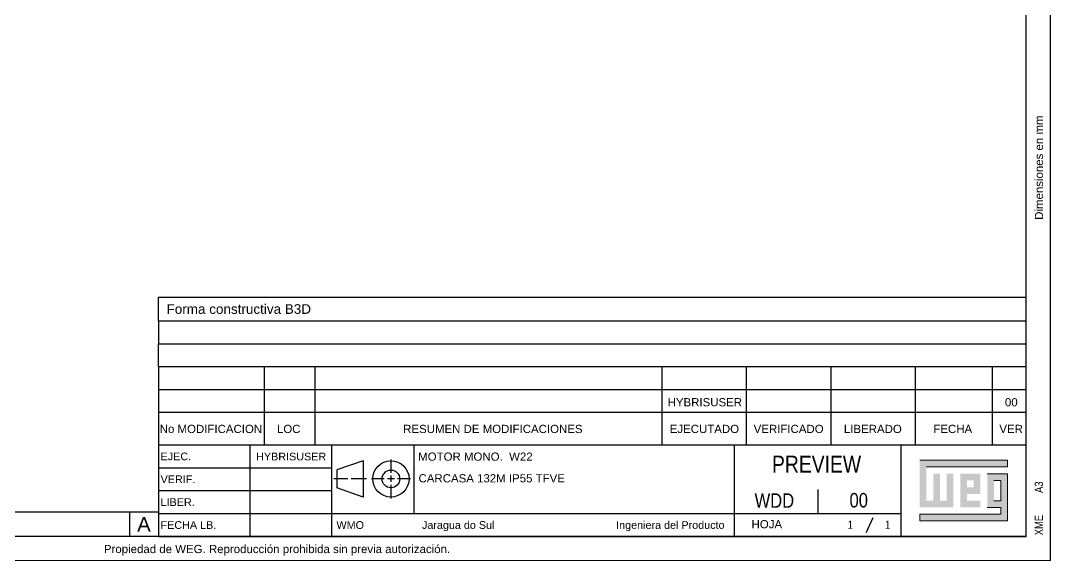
# Model space of a CAD drawing. Header units: millimetres. Extents: x -420 to 0, y 0 to 297.
# Drawn here: x -213.6 to 0, y 0 to 112.1 of the extents above; entities that cross this region are included whole.
import ezdxf
from ezdxf.enums import TextEntityAlignment as Align

# ---------------------------------------------------------------- set-up
doc = ezdxf.new("R2010")
doc.units = ezdxf.units.MM
doc.header["$MEASUREMENT"] = 0
doc.layers.add('COTAS', color=1, linetype='Continuous')
doc.layers.add('LEGENDA', color=7, linetype='Continuous')
doc.layers.add('FORMATO', color=7, linetype='Continuous', lineweight=18)
doc.layers.add('LOGO_WEG', color=7, linetype='Continuous', lineweight=15)
doc.styles.add('ARIAL_NARROW', font='ARIALN.TTF', dxfattribs={"height": 1.7})
doc.styles.add('ARIAL_UNICODE', font='ARIALUNI.TTF', dxfattribs={"height": 1.7})

# ---------------------------------------------------------------- blocks, each defined once
blk = doc.blocks.new('FORMATOWEGA3PMS')
at = {"layer": 'LEGENDA'}
blk.add_line((0, 0), (0, 297), dxfattribs=at)
at = {"layer": 'LEGENDA', "color": 6}
for q in [(-5, 287), (-395, 5)]:
    blk.add_line((-5, 5), q, dxfattribs=at)
at = {"layer": 'LEGENDA', "lineweight": 0}
blk.add_line((-420, 0), (0, 0), dxfattribs=at)
blk = doc.blocks.new('LEG_PROJECAO_1_DIEDRO')
at = {"layer": 'LEGENDA', "color": 5, "linetype": 'Continuous'}
for p, q in [((-137.51, 15.65), (-142.97, 13.79)), ((-137.51, 15.65), (-137.51, 8.11)), ((-131.78, 15.98), (-131.78, 13.2)), ((-142.97, 13.79), (-142.97, 10.04)), ((-140.7, 11.92), (-143.59, 11.92)), ((-136.81, 11.92), (-140.04, 11.92)), ((-133.19, 11.92), (-135.84, 11.92)), ((-131.07, 11.92), (-132.52, 11.92)), ((-131.78, 12.62), (-131.78, 11.29)), ((-131.78, 10.71), (-131.78, 7.85)), ((-127.71, 11.92), (-130.41, 11.92)), ((-137.51, 8.11), (-142.97, 10.04))]:
    blk.add_line(p, q, dxfattribs=at)
for radius in [3.77, 1.83]:
    blk.add_circle((-131.78, 11.92), radius, dxfattribs=at)
blk = doc.blocks.new('legend')
at = {"layer": 'LOGO_WEG', "linetype": 'Continuous'}
h = blk.add_hatch(color=5, dxfattribs=at)
h.paths.add_polyline_path([(-8.9, 8.2), (-8.9, 18), (-13.1, 18), (-13.1, 11), (-10.3, 11), (-10.3, 9.6), (-27.1, 9.6), (-27.1, 8.2)])
h.paths.add_polyline_path([(-11.7, 12.4), (-11.7, 16.6), (-10.3, 16.6), (-10.3, 12.4)], flags=16)
h.paths.add_polyline_path([(-17.3, 13.8), (-14.5, 13.8), (-14.5, 18), (-18.7, 18), (-18.7, 11), (-14.5, 11), (-14.5, 12.4), (-17.3, 12.4)], flags=17)
h.paths.add_polyline_path([(-17.3, 15.2), (-15.9, 15.2), (-15.9, 16.6), (-17.3, 16.6)], flags=16)
h.paths.add_polyline_path([(-20.1, 18), (-21.5, 18), (-21.5, 12.4), (-22.9, 12.4), (-22.9, 18), (-24.3, 18), (-24.3, 12.4), (-25.7, 12.4), (-25.7, 19.4), (-8.9, 19.4), (-8.9, 20.8), (-27.1, 20.8), (-27.1, 11), (-20.1, 11)])
at = {"layer": 'LEGENDA'}
for p, q in [((-185, 45), (-5, 45)), ((-185, 40.25), (-5, 40.25)), ((-185, 40.25), (-185, 5)), ((-163, 24), (-163, 40.25)), ((-152.5, 24), (-152.5, 40.25)), ((-80.5, 24), (-80.5, 40.25)), ((-63, 24), (-63, 40.25)), ((-45.5, 24), (-45.5, 40.25)), ((-28, 24), (-28, 40.25)), ((-12, 24), (-12, 40.25)), ((-185, 35.5), (-5, 35.5)), ((-185, 30.75), (-5, 30.75)), ((-185.03, 24), (-5.03, 24)), ((-166, 5), (-166, 24)), ((-149, 5), (-149, 24)), ((-132, 24), (-132, 9.75)), ((-65.5, 5), (-65.5, 24)), ((-31, 24), (-31, 5)), ((-185, 19.25), (-149, 19.25)), ((-185, 14.5), (-149, 14.5)), ((-48.25, 14.75), (-48.25, 9.75)), ((-185, 9.75), (-31, 9.75)), ((-36.85, 8.87), (-38.23, 5.82)), ((-185, 5), (-5, 5))]:
    blk.add_line(p, q, dxfattribs=at)
at = {"layer": 'LEGENDA', "linetype": 'Continuous'}
blk.add_line((-185, 40.25), (-185, 45), dxfattribs=at)
at = {"layer": 'LEGENDA', "lineweight": 0}
blk.add_line((-36.85, 8.87), (-38.23, 5.82), dxfattribs=at)
at = {"layer": 'LOGO_WEG', "color": 5, "linetype": 'Continuous'}
for p, q in [((-8.9, 20.8), (-27.1, 20.8)), ((-25.7, 19.4), (-8.9, 19.4)), ((-8.9, 19.4), (-8.9, 20.8)), ((-8.9, 18), (-13.1, 18)), ((-8.9, 8.2), (-8.9, 18)), ((-10.3, 16.6), (-11.7, 16.6)), ((-10.3, 12.4), (-10.3, 16.6)), ((-13.1, 11), (-10.3, 11)), ((-11.7, 12.4), (-10.3, 12.4)), ((-10.3, 11), (-10.3, 9.6)), ((-10.3, 9.6), (-27.1, 9.6)), ((-27.1, 9.6), (-27.1, 8.2)), ((-27.1, 8.2), (-8.9, 8.2))]:
    blk.add_line(p, q, dxfattribs=at)
at = {"layer": 'LEGENDA'}
blk.add_blockref('LEG_PROJECAO_1_DIEDRO', (-5, 5), dxfattribs=at)
for tag, height, style, p in [('Z9_WDD', 1.7, 'ARIAL_UNICODE', (-174.27, 37.85)), ('ZA', 1.7, 'ARIAL_UNICODE', (-157.4, 37.85)), ('ZC_WDD', 1.7, 'ARIAL_UNICODE', (-71.67, 37.84)), ('ZD_WDD', 1.7, 'ARIAL_UNICODE', (-54.12, 37.84)), ('ZE_WDD', 1.7, 'ARIAL_UNICODE', (-36.71, 37.84)), ('ZF_WDD', 1.7, 'ARIAL_UNICODE', (-20.04, 37.84)), ('ZG', 1.7, 'ARIAL_UNICODE', (-8.11, 37.84)), ('Z1_WDD', 1.7, 'ARIAL_UNICODE', (-174.27, 32.85)), ('Z2', 1.7, 'ARIAL_UNICODE', (-157.4, 32.85)), ('Z4_WDD', 1.7, 'ARIAL_UNICODE', (-71.67, 32.84)), ('Z5_WDD', 1.7, 'ARIAL_UNICODE', (-54.12, 32.84)), ('Z6_WDD', 1.7, 'ARIAL_UNICODE', (-36.71, 32.84)), ('Z7_WDD', 1.7, 'ARIAL_UNICODE', (-20.04, 32.84)), ('Z8', 1.7, 'ARIAL_UNICODE', (-8.11, 32.84)), ('DOCUMENTNUMBER', 3.5, 'ARIAL_NARROW', (-48.5, 20)), ('DOCUMENTPART', 3, 'ARIAL_NARROW', (-57.25, 12.43)), ('DOCUMENTVERSION', 3, 'ARIAL_NARROW', (-39.75, 12.5)), ('ZFOLHA_DE_01', 1.7, 'ARIAL_NARROW', (-41.5, 7.41)), ('ZTOTAL_FOLHAS_01', 1.7, 'ARIAL_NARROW', (-33.76, 7.41))]:
    blk.add_attdef(tag, text='', height=height, dxfattribs=dict(at, style=style)).set_placement(p, align=Align.MIDDLE)
at = {"layer": 'LEGENDA', "style": 'ARIAL_UNICODE'}
for tag, p, height in [('ZB', (-151.18, 36.91), 1.7), ('Z3', (-151.28, 32.01), 1.7), ('DESCRIPTION', (-131.13, 20.7), 1.7), ('ZM', (-131.05, 16.2), 1.7), ('ZN', (-131.05, 11.93), 1.7), ('ZO', (-148.07, 6.55), 1.6), ('ZP', (-130.34, 6.55), 1.6)]:
    blk.add_attdef(tag, p, '', height=height, dxfattribs=at)
at = {"layer": 'LEGENDA', "linetype": 'Continuous', "style": 'ARIAL_UNICODE'}
for tag, p in [('T1_ECM', (-174.11, 26.45)), ('T1_LOC', (-157.97, 26.45)), ('T1_RESUMOMODIF', (-115.64, 26.45)), ('T1_EXECUTADO', (-71.76, 26.45)), ('T1_VERIFICADO', (-54.29, 26.45)), ('T1_LIBERADO', (-36.83, 26.45)), ('T1_DATA', (-20.25, 26.45)), ('T1_VERSAO', (-8.15, 26.45))]:
    blk.add_attdef(tag, text='', height=1.7, dxfattribs=at).set_placement(p, align=Align.CENTER)
for tag, p in [('T1_EXEC_ORIG', (-184.55, 20.8)), ('T1_VERIF_ORIG', (-184.55, 16.05)), ('T1_LIB_ORIG', (-184.55, 11.3)), ('T1_DATA_LIB_ORIG', (-184.55, 6.55))]:
    blk.add_attdef(tag, p, '', height=1.6, dxfattribs=at)
at = {"layer": 'LEGENDA', "style": 'ARIAL_UNICODE'}
for tag, p in [('ZH_WDD', (-157.47, 20.77)), ('ZI_WDD', (-157.82, 16.01)), ('ZJ_WDD', (-157.64, 11.32)), ('ZK_WDD', (-157.47, 6.5))]:
    blk.add_attdef(tag, text='', height=1.6, dxfattribs=at).set_placement(p, align=Align.CENTER)
at = {"layer": 'LEGENDA', "style": 'ARIAL_NARROW'}
blk.add_attdef('DOCUMENTTYPE', (-1.55, 5.22), '', height=1.7, rotation=90, dxfattribs=at)
at = {"layer": 'LEGENDA', "lineweight": 0, "style": 'ARIAL_NARROW'}
blk.add_attdef('ZU', (-1.55, 14.02), '', height=1.7, rotation=90, dxfattribs=at)
at = {"layer": 'LEGENDA', "style": 'ARIAL_UNICODE'}
blk.add_attdef('ZQ', text='', height=1.6, dxfattribs=at).set_placement((-67.58, 6.55), align=Align.RIGHT)
at = {"layer": 'LEGENDA', "linetype": 'Continuous', "style": 'ARIAL_UNICODE'}
for tag, p in [('T1_FOLHA', (-55.65, 6.67)), ('T1_REPRODUCAO', (-124.5, 1.52))]:
    blk.add_attdef(tag, text='', height=1.7, dxfattribs=at).set_placement(p, align=Align.RIGHT)
at = {"layer": 'LEGENDA', "style": 'ARIAL_NARROW', "flags": 1}
for tag, p in [('MATERIAL', (-58.83, 1.95)), ('LABORATORY', (-23.35, 1.95))]:
    blk.add_attdef(tag, p, '', height=1.7, dxfattribs=at)
blk = doc.blocks.new('DIMENSAO')
at = {"layer": 'LEGENDA', "linetype": 'Continuous', "style": 'ARIAL_UNICODE'}
blk.add_attdef('DIMENSION', text='', height=1.7, rotation=90, dxfattribs=at).set_placement((-1.52, 81.54), align=Align.CENTER)
blk = doc.blocks.new('CLIENTE')
for q in [(-5, 49.75), (-185, 45)]:
    blk.add_line((-185, 49.75), q)
at = {"layer": 'COTAS', "style": 'ARIAL_UNICODE'}
blk.add_attdef('CLIENTE', text='', height=3, dxfattribs=at).set_placement((-95, 47.375), align=Align.MIDDLE_CENTER)
blk = doc.blocks.new('LinhaPotenciaME')
at = {"color": 7}
blk.add_line((-185, 10), (-395, 10), dxfattribs=at)
blk.add_line((-191, 10), (-191, 5))
at = {"layer": 'COTAS', "style": 'ARIAL_UNICODE'}
for tag, p in [('LINHA_POTENCIA', (-391.61, 7.5)), ('LETRAPOT', (-189.4, 7.5))]:
    blk.add_attdef(tag, text='', height=3, dxfattribs=at).set_placement(p, align=Align.MIDDLE_LEFT)
blk = doc.blocks.new('MNOTAS')
at = {"color": 13}
blk.add_line((0, 0), (0, 4.88), dxfattribs=at)
blk.add_line((0, 4.88), (180, 4.88))
at = {"layer": 'COTAS', "style": 'ARIAL_UNICODE'}
blk.add_attdef('NOTA', text='', height=2, dxfattribs=at).set_placement((1.69, 2.44), align=Align.MIDDLE_LEFT)

msp = doc.modelspace()

# ---------------------------------------------------------------- block references
for name, p, values in [('MNOTAS', (-185, 49.75), {'NOTA': 'Forma constructiva B3D'}), ('LinhaPotenciaME', (0, 0), {'LINHA_POTENCIA': '9.2 kW\xa0(12.5 HP-cv)\xa0\xa0\xa0\xa002\xa0Polos\xa0\xa0\xa0\xa060 Hz', 'LETRAPOT': 'A'})]:
    msp.add_blockref(name, p).add_auto_attribs(values)
msp.add_blockref('CLIENTE', (0, 0))
ref = msp.add_blockref('legend', (0, 0))
ref.add_attrib('ZO', 'WMO', (-148.07, 6.55), dxfattribs={"layer": 'LEGENDA', "height": 1.6, "style": 'ARIAL_UNICODE'})
ref.add_attrib('ZH_WDD', 'HYBRISUSER', dxfattribs={"layer": 'LEGENDA', "height": 1.6, "style": 'ARIAL_UNICODE'}).set_placement((-157.47, 20.77), align=Align.CENTER)
ref.add_attrib('ZQ', 'Ingeniera del Producto', dxfattribs={"layer": 'LEGENDA', "height": 1.6, "style": 'ARIAL_UNICODE'}).set_placement((-67.58, 6.55), align=Align.RIGHT)
ref.add_attrib('ZP', 'Jaragua do Sul', (-130.34, 6.55), dxfattribs={"layer": 'LEGENDA', "height": 1.6, "style": 'ARIAL_UNICODE'})
ref.add_attrib('ZTOTAL_FOLHAS_01', '1', dxfattribs={"layer": 'LEGENDA', "height": 1.7, "style": 'ARIAL_NARROW'}).set_placement((-33.76, 7.41), align=Align.MIDDLE)
ref.add_attrib('ZFOLHA_DE_01', '1', dxfattribs={"layer": 'LEGENDA', "height": 1.7, "style": 'ARIAL_NARROW'}).set_placement((-41.5, 7.41), align=Align.MIDDLE)
ref.add_attrib('DOCUMENTNUMBER', 'PREVIEW', dxfattribs={"layer": 'LEGENDA', "height": 3.5, "style": 'ARIAL_NARROW'}).set_placement((-48.5, 20), align=Align.MIDDLE)
ref.add_attrib('DOCUMENTPART', 'WDD', dxfattribs={"layer": 'LEGENDA', "height": 3, "style": 'ARIAL_NARROW'}).set_placement((-57.25, 12.43), align=Align.MIDDLE)
ref.add_attrib('DESCRIPTION', 'MOTOR MONO.  W22', (-131.13, 20.7), dxfattribs={"layer": 'LEGENDA', "height": 1.7, "style": 'ARIAL_UNICODE'})
ref.add_attrib('ZM', 'CARCASA 132M IP55 TFVE', (-131.05, 16.2), dxfattribs={"layer": 'LEGENDA', "height": 1.7, "style": 'ARIAL_UNICODE'})
ref.add_attrib('DOCUMENTVERSION', '00', dxfattribs={"layer": 'LEGENDA', "height": 3, "style": 'ARIAL_NARROW'}).set_placement((-39.75, 12.5), align=Align.MIDDLE)
ref.add_attrib('Z4_WDD', 'HYBRISUSER', dxfattribs={"layer": 'LEGENDA', "height": 1.7, "style": 'ARIAL_UNICODE'}).set_placement((-71.67, 32.84), align=Align.MIDDLE)
ref.add_attrib('Z8', '00', dxfattribs={"layer": 'LEGENDA', "height": 1.7, "style": 'ARIAL_UNICODE'}).set_placement((-8.11, 32.84), align=Align.MIDDLE)
ref.add_attrib('T1_FOLHA', 'HOJA', dxfattribs={"layer": 'LEGENDA', "linetype": 'Continuous', "height": 1.7, "style": 'ARIAL_UNICODE'}).set_placement((-55.65, 6.67), align=Align.RIGHT)
ref.add_attrib('T1_EXEC_ORIG', 'EJEC.', (-184.55, 20.8), dxfattribs={"layer": 'LEGENDA', "linetype": 'Continuous', "height": 1.6, "style": 'ARIAL_UNICODE'})
ref.add_attrib('T1_VERIF_ORIG', 'VERIF.', (-184.55, 16.05), dxfattribs={"layer": 'LEGENDA', "linetype": 'Continuous', "height": 1.6, "style": 'ARIAL_UNICODE'})
ref.add_attrib('T1_LIB_ORIG', 'LIBER.', (-184.55, 11.3), dxfattribs={"layer": 'LEGENDA', "linetype": 'Continuous', "height": 1.6, "style": 'ARIAL_UNICODE'})
ref.add_attrib('T1_DATA_LIB_ORIG', 'FECHA LB.', (-184.55, 6.55), dxfattribs={"layer": 'LEGENDA', "linetype": 'Continuous', "height": 1.6, "style": 'ARIAL_UNICODE'})
ref.add_attrib('T1_ECM', 'No MODIFICACION', dxfattribs={"layer": 'LEGENDA', "linetype": 'Continuous', "height": 1.7, "style": 'ARIAL_UNICODE'}).set_placement((-174.11, 26.45), align=Align.CENTER)
ref.add_attrib('T1_LOC', 'LOC', dxfattribs={"layer": 'LEGENDA', "linetype": 'Continuous', "height": 1.7, "style": 'ARIAL_UNICODE'}).set_placement((-157.97, 26.45), align=Align.CENTER)
ref.add_attrib('T1_RESUMOMODIF', 'RESUMEN DE MODIFICACIONES', dxfattribs={"layer": 'LEGENDA', "linetype": 'Continuous', "height": 1.7, "style": 'ARIAL_UNICODE'}).set_placement((-115.64, 26.45), align=Align.CENTER)
ref.add_attrib('T1_EXECUTADO', 'EJECUTADO', dxfattribs={"layer": 'LEGENDA', "linetype": 'Continuous', "height": 1.7, "style": 'ARIAL_UNICODE'}).set_placement((-71.76, 26.45), align=Align.CENTER)
ref.add_attrib('T1_VERIFICADO', 'VERIFICADO', dxfattribs={"layer": 'LEGENDA', "linetype": 'Continuous', "height": 1.7, "style": 'ARIAL_UNICODE'}).set_placement((-54.29, 26.45), align=Align.CENTER)
ref.add_attrib('T1_LIBERADO', 'LIBERADO', dxfattribs={"layer": 'LEGENDA', "linetype": 'Continuous', "height": 1.7, "style": 'ARIAL_UNICODE'}).set_placement((-36.83, 26.45), align=Align.CENTER)
ref.add_attrib('T1_DATA', 'FECHA', dxfattribs={"layer": 'LEGENDA', "linetype": 'Continuous', "height": 1.7, "style": 'ARIAL_UNICODE'}).set_placement((-20.25, 26.45), align=Align.CENTER)
ref.add_attrib('T1_VERSAO', 'VER', dxfattribs={"layer": 'LEGENDA', "linetype": 'Continuous', "height": 1.7, "style": 'ARIAL_UNICODE'}).set_placement((-8.15, 26.45), align=Align.CENTER)
ref.add_attrib('T1_REPRODUCAO', 'Propiedad de WEG. Reproducción prohibida sin previa autorización.', dxfattribs={"layer": 'LEGENDA', "linetype": 'Continuous', "height": 1.7, "style": 'ARIAL_UNICODE'}).set_placement((-124.5, 1.52), align=Align.RIGHT)
ref.add_attrib('ZU', 'A3', (-1.55, 14.02), dxfattribs={"layer": 'LEGENDA', "lineweight": 0, "height": 1.7, "rotation": 90, "style": 'ARIAL_NARROW'})
ref.add_attrib('DOCUMENTTYPE', 'XME', (-1.55, 5.22), dxfattribs={"layer": 'LEGENDA', "height": 1.7, "rotation": 90, "style": 'ARIAL_NARROW'})
at = {"layer": 'FORMATO'}
msp.add_blockref('FORMATOWEGA3PMS', (0, 0), dxfattribs=at)
at = {"layer": 'LEGENDA'}
msp.add_blockref('DIMENSAO', (0, 0), dxfattribs=at).add_auto_attribs({'DIMENSION': 'Dimensiones en mm'})

doc.saveas('drawing.dxf')
